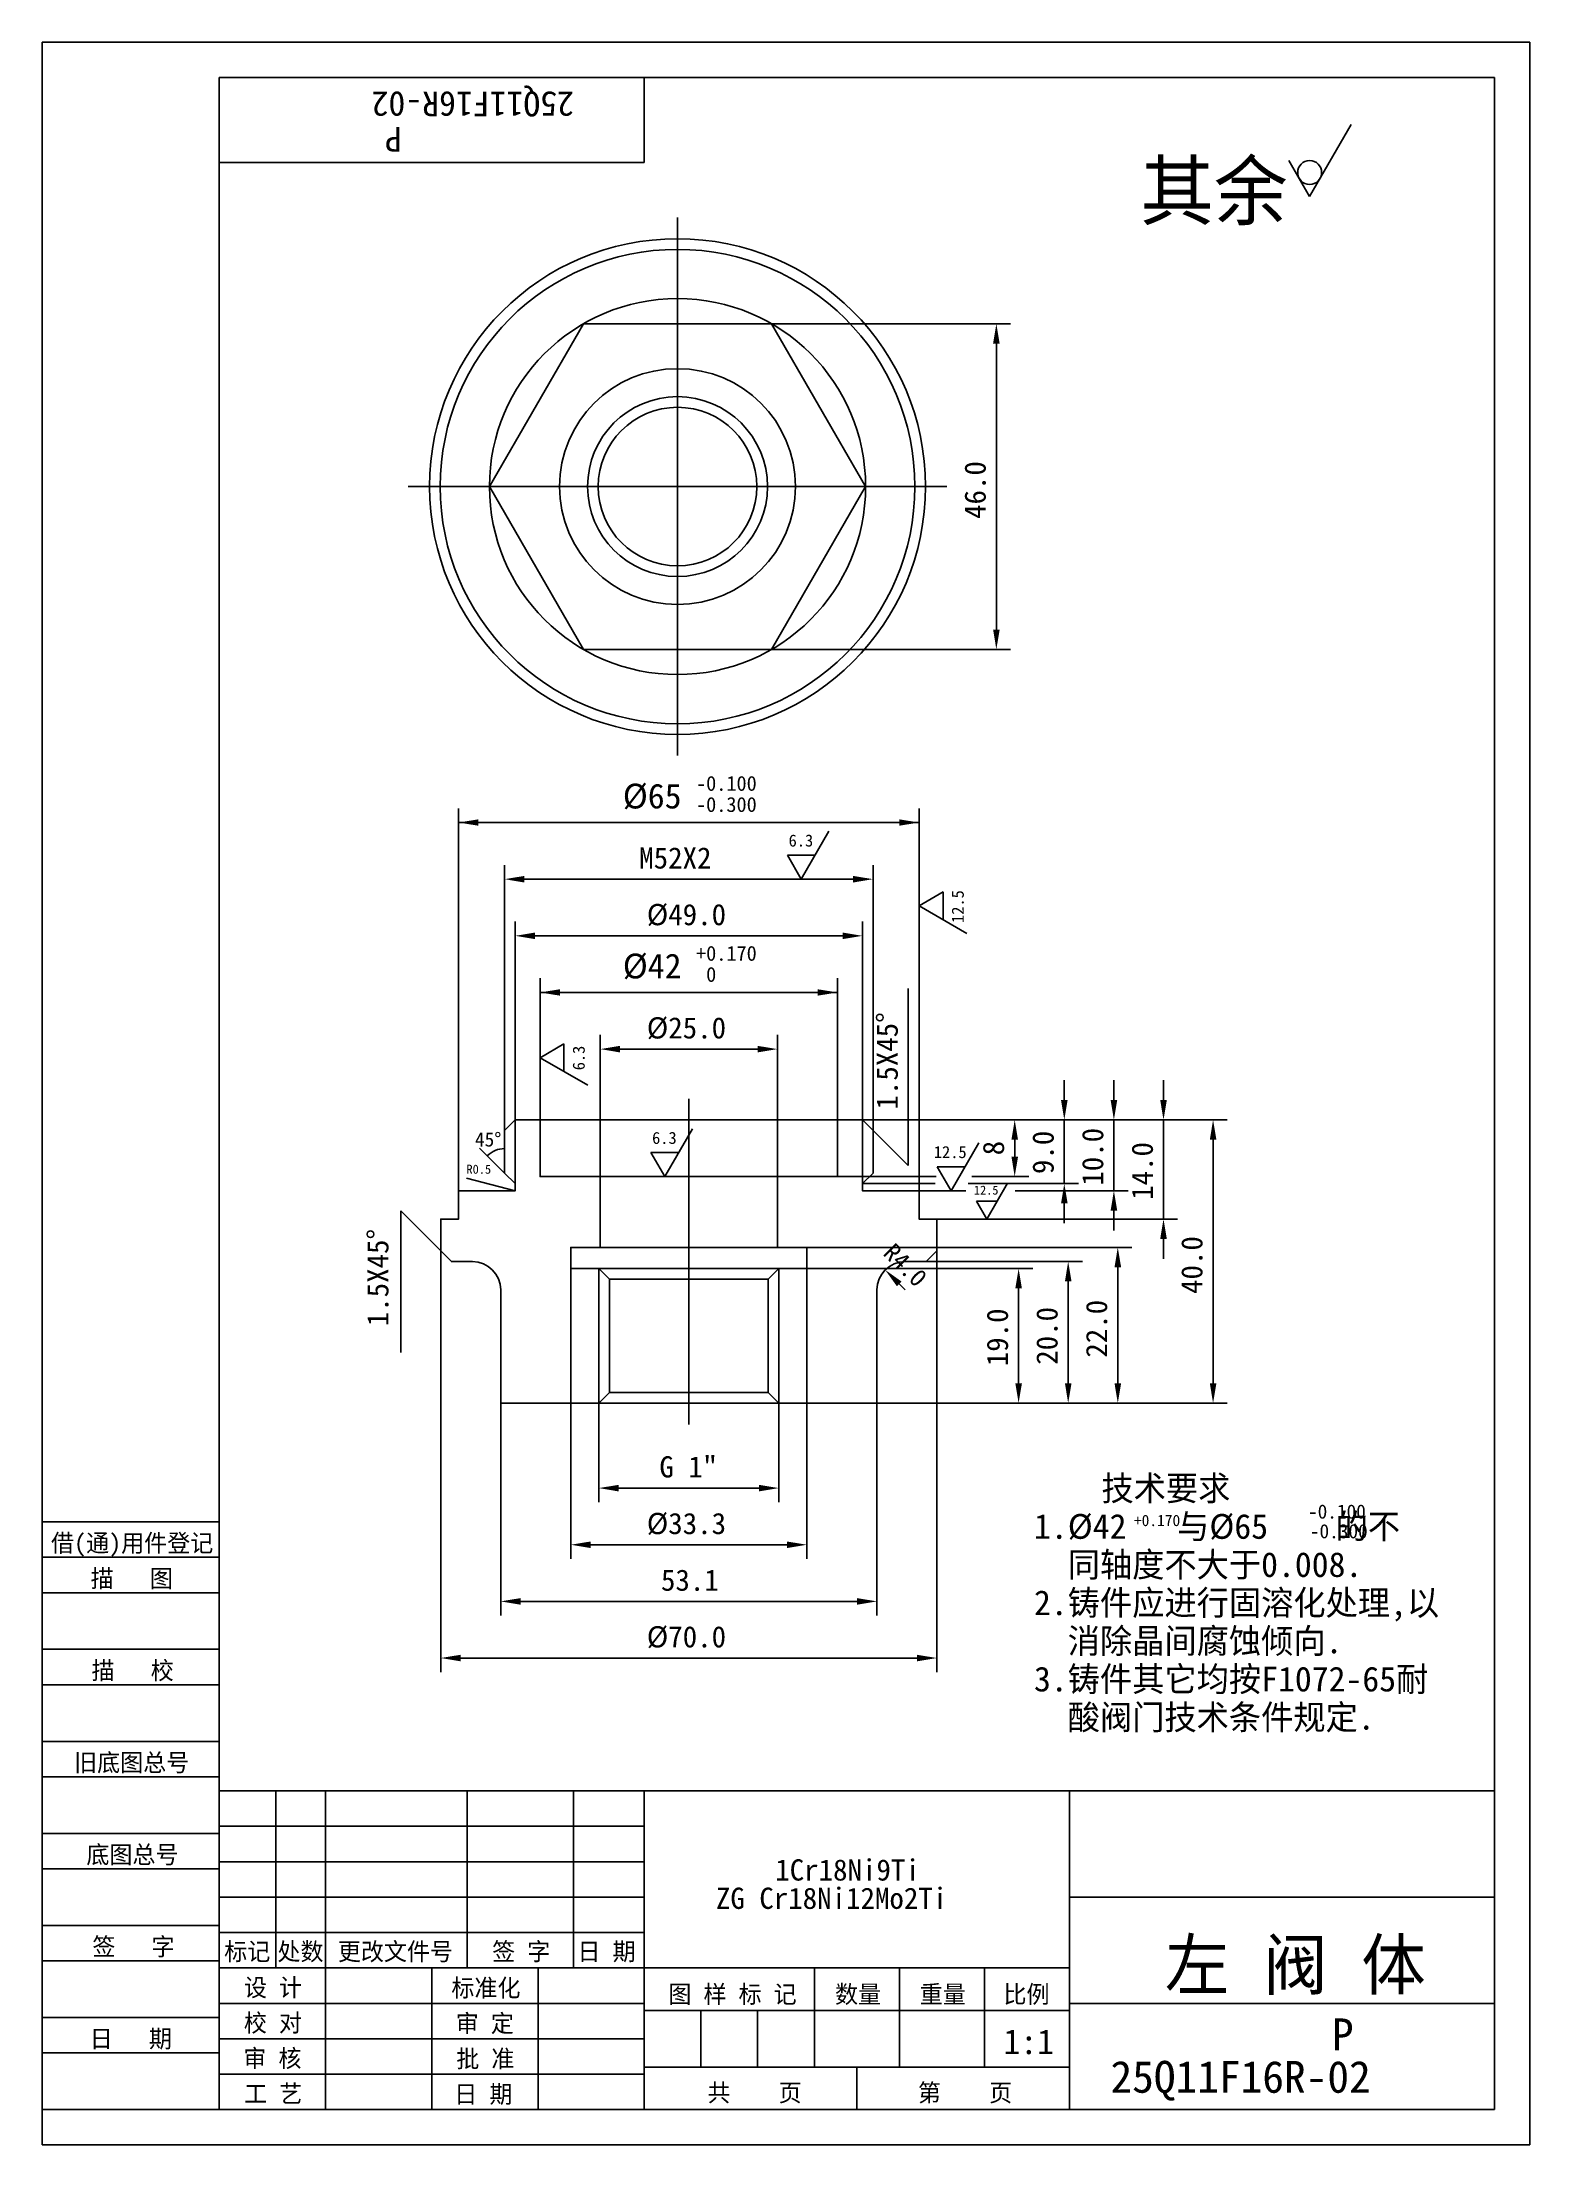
# Model space of a CAD drawing. Header units: metres. Extents: x 0 to 210, y 0 to 297.
import ezdxf

# ---------------------------------------------------------------- set-up
doc = ezdxf.new("R2010")
doc.units = ezdxf.units.M
for name, color, linetype in [('B', 3, 'Continuous'), ('C', 6, 'Continuous'), ('D', 1, 'Continuous'), ('FL', 5, 'Continuous'), ('HA', 5, 'Continuous'), ('T', 7, 'Continuous'), ('TL', 4, 'Continuous')]:
    doc.layers.add(name, color=color, linetype=linetype)

# ---------------------------------------------------------------- blocks, each defined once
blk = doc.blocks.new('TUKUN4')
at = {"layer": 'FL'}
for p, q in [((0, 297), (0, 0)), ((210, 297), (0, 297)), ((210, 0), (210, 297)), ((0, 78), (25, 78)), ((0, 70), (25, 70)), ((0, 65), (25, 65)), ((0, 57), (25, 57)), ((0, 52), (25, 52)), ((33, 25), (33, 50)), ((40, 5), (40, 50)), ((60, 25), (60, 50)), ((75, 25), (75, 50)), ((25, 45), (85, 45)), ((0, 44), (25, 44)), ((0, 39), (25, 39)), ((25, 40), (85, 40)), ((25, 35), (85, 35)), ((0, 31), (25, 31)), ((25, 30), (85, 30)), ((0, 26), (25, 26)), ((70, 5), (70, 25)), ((0, 18), (25, 18)), ((25, 20), (85, 20)), ((25, 15), (85, 15)), ((0, 13), (25, 13)), ((25, 10), (85, 10)), ((0, 0), (210, 0))]:
    blk.add_line(p, q, dxfattribs=at)
at = {"layer": 'TL'}
for p, q in [((25, 5), (25, 292)), ((205, 292), (25, 292)), ((85, 292), (85, 280)), ((205, 5), (205, 292)), ((85, 280), (25, 280)), ((0, 88), (25, 88)), ((0, 83), (25, 83)), ((205, 50), (25, 50)), ((85, 5), (85, 50)), ((145, 5), (145, 50)), ((205, 35), (145, 35)), ((145, 25), (25, 25)), ((55, 5), (55, 25)), ((109, 11), (109, 25)), ((121, 11), (121, 25)), ((133, 11), (133, 25)), ((85, 19), (145, 19)), ((93, 11), (93, 19)), ((101, 11), (101, 19)), ((205, 20), (145, 20)), ((145, 11), (85, 11)), ((115, 5), (115, 11)), ((0, 5), (205, 5))]:
    blk.add_line(p, q, dxfattribs=at)
at = {"layer": 'T'}
for s, p in [('借(通)用件登记', (1.26, 83.76)), ('描   图', (6.86, 78.76)), ('描   校', (6.98, 65.76)), ('旧底图总号', (4.52, 52.76)), ('底图总号', (6.25, 39.76)), ('签   字', (7.1, 26.76)), ('标记', (25.71, 26.07)), ('处数', (33.22, 26.07)), ('更改文件号', (41.75, 26.07)), ('签 字', (63.53, 26.07)), ('日 期', (75.57, 26.07)), ('设 计', (28.5, 20.99)), ('标准化', (57.77, 20.93)), ('图 样 标 记', (88.4, 20.04)), ('数量', (111.92, 20.04)), ('重量', (123.88, 20.04)), ('比例', (135.7, 20.04)), ('校 对', (28.48, 15.99)), ('审 定', (58.39, 15.93)), ('日   期', (6.72, 13.76)), ('审 核', (28.41, 10.99)), ('批 准', (58.46, 10.93)), ('共    页', (93.91, 6.13)), ('第    页', (123.62, 6.13)), ('工 艺', (28.52, 5.99)), ('日 期', (58.18, 5.93))]:
    blk.add_text(s, height=2.5, dxfattribs=at).set_placement(p)

msp = doc.modelspace()

# ---------------------------------------------------------------- linework, layer by layer
at = {"layer": 'B'}
msp.add_lwpolyline([(89.69, 250.87, 1), (89.69, 217.57, 1)], format="xyb", close=True, dxfattribs=at)
at = {"layer": 'C'}
for points in [[(89.69, 272.22), (89.69, 196.22)], [(51.69, 234.22), (127.69, 234.22)], [(91.28, 147.77), (91.28, 101.77)]]:
    msp.add_lwpolyline(points, dxfattribs=at)
at = {"layer": 'D'}
for p, q in [((184.77, 285.34), (178.91, 275.2)), ((178.91, 275.2), (175.98, 280.27)), ((102.97, 257.21), (136.69, 257.21)), ((134.69, 254.41), (134.69, 214.03)), ((102.97, 211.23), (136.69, 211.23)), ((58.78, 134.77), (58.78, 188.77)), ((123.78, 134.77), (123.78, 188.77)), ((58.78, 186.77), (123.78, 186.77)), ((111.05, 185.53), (107.15, 178.77)), ((107.15, 178.77), (105.2, 182.15)), ((105.2, 182.15), (109.1, 182.15)), ((65.28, 143.27), (65.28, 180.77)), ((68.08, 178.77), (114.48, 178.77)), ((117.28, 143.27), (117.28, 180.77)), ((123.78, 175.02), (127.16, 176.97)), ((127.16, 176.97), (127.16, 173.07)), ((66.78, 135.77), (66.78, 172.77)), ((115.78, 135.77), (115.78, 172.77)), ((130.54, 171.11), (123.78, 175.02)), ((69.58, 170.77), (112.98, 170.77)), ((70.28, 144.77), (70.28, 164.77)), ((112.28, 144.77), (112.28, 164.77)), ((70.28, 162.77), (112.28, 162.77)), ((122.23, 138.32), (122.23, 163.32)), ((70.28, 153.56), (73.66, 155.51)), ((73.66, 155.51), (73.66, 151.61)), ((78.78, 136.77), (78.78, 156.77)), ((81.58, 154.77), (100.98, 154.77)), ((103.78, 136.77), (103.78, 156.77)), ((77.04, 149.66), (70.28, 153.56)), ((144.28, 147.57), (144.28, 150.37)), ((151.28, 147.57), (151.28, 150.37)), ((158.28, 147.57), (158.28, 150.37)), ((91.78, 143.53), (87.88, 136.77)), ((115.78, 144.77), (139.28, 144.77)), ((115.78, 144.77), (146.28, 144.77)), ((115.78, 144.77), (153.28, 144.77)), ((115.78, 144.77), (160.28, 144.77)), ((115.78, 144.77), (167.28, 144.77)), ((117.28, 143.27), (122.23, 138.32)), ((144.28, 144.77), (144.28, 135.77)), ((151.28, 144.77), (151.28, 134.77)), ((158.28, 144.77), (158.28, 130.77)), ((65.28, 137.27), (61.75, 140.8)), ((87.88, 136.77), (85.93, 140.15)), ((85.93, 140.15), (89.83, 140.15)), ((132.2, 141.53), (128.3, 134.77)), ((137.28, 141.97), (137.28, 139.57)), ((165.28, 141.97), (165.28, 107.57)), ((112.28, 136.77), (126.2, 136.77)), ((128.3, 134.77), (126.35, 138.15)), ((126.35, 138.15), (130.25, 138.15)), ((131.25, 136.77), (139.28, 136.77)), ((66.78, 134.77), (59.91, 136.56)), ((115.78, 135.77), (126.04, 135.77)), ((123.78, 134.77), (130.39, 134.77)), ((130.73, 135.77), (146.28, 135.77)), ((136.28, 135.84), (133.35, 130.77)), ((137.36, 134.77), (153.28, 134.77)), ((56.28, 126.27), (50.63, 131.92)), ((50.63, 131.92), (50.63, 111.92)), ((126.28, 130.77), (160.28, 130.77)), ((133.35, 130.77), (131.89, 133.3)), ((131.89, 133.3), (134.82, 133.3)), ((144.28, 132.97), (144.28, 130.17)), ((151.28, 131.97), (151.28, 129.17)), ((158.28, 127.97), (158.28, 125.17)), ((56.28, 126.27), (56.28, 66.77)), ((107.93, 126.77), (153.83, 126.77)), ((124.78, 124.77), (146.83, 124.77)), ((126.28, 126.27), (126.28, 66.77)), ((74.63, 123.77), (74.63, 82.77)), ((107.93, 123.77), (139.83, 123.77)), ((107.93, 123.77), (107.93, 82.77)), ((144.83, 107.57), (144.83, 121.97)), ((151.83, 107.57), (151.83, 123.97)), ((120.98, 121.61), (121.83, 120.77)), ((137.83, 107.57), (137.83, 120.97)), ((64.73, 104.77), (64.73, 74.77)), ((78.58, 104.77), (78.58, 90.77)), ((103.98, 104.77), (103.98, 90.77)), ((117.83, 104.77), (167.28, 104.77)), ((117.83, 104.77), (139.83, 104.77)), ((117.83, 104.77), (146.83, 104.77)), ((117.83, 104.77), (153.83, 104.77)), ((117.83, 104.77), (117.83, 74.77)), ((81.38, 92.77), (101.18, 92.77)), ((77.43, 84.77), (105.13, 84.77)), ((67.53, 76.77), (115.03, 76.77)), ((59.08, 68.77), (123.48, 68.77))]:
    msp.add_line(p, q, dxfattribs=at)
msp.add_circle((178.91, 278.58), 1.69, dxfattribs=at)
msp.add_arc((65.28, 137.27), 3.45, 90, 135, dxfattribs=at)
for points in [[(134.23, 254.41), (135.16, 254.41), (134.69, 257.21)], [(134.23, 214.03), (135.16, 214.03), (134.69, 211.23)], [(58.78, 186.77), (61.58, 187.22), (61.58, 186.32)], [(123.78, 186.77), (120.98, 187.22), (120.98, 186.32)], [(68.08, 179.23), (68.08, 178.3), (65.28, 178.77)], [(114.48, 179.23), (114.48, 178.3), (117.28, 178.77)], [(69.58, 171.23), (69.58, 170.3), (66.78, 170.77)], [(112.98, 171.23), (112.98, 170.3), (115.78, 170.77)], [(70.28, 162.77), (73.08, 163.22), (73.08, 162.32)], [(112.28, 162.77), (109.48, 163.22), (109.48, 162.32)], [(81.58, 155.23), (81.58, 154.3), (78.78, 154.77)], [(100.98, 155.23), (100.98, 154.3), (103.78, 154.77)], [(143.82, 147.57), (144.75, 147.57), (144.28, 144.77)], [(150.82, 147.57), (151.75, 147.57), (151.28, 144.77)], [(157.82, 147.57), (158.75, 147.57), (158.28, 144.77)], [(136.82, 141.97), (137.75, 141.97), (137.28, 144.77)], [(164.82, 141.97), (165.75, 141.97), (165.28, 144.77)], [(136.82, 139.57), (137.75, 139.57), (137.28, 136.77)], [(143.82, 132.97), (144.75, 132.97), (144.28, 135.77)], [(150.82, 131.97), (151.75, 131.97), (151.28, 134.77)], [(157.82, 127.97), (158.75, 127.97), (158.28, 130.77)], [(144.37, 121.97), (145.3, 121.97), (144.83, 124.77)], [(151.37, 123.97), (152.3, 123.97), (151.83, 126.77)], [(120.65, 121.28), (121.31, 121.94), (119, 123.59)], [(137.37, 120.97), (138.3, 120.97), (137.83, 123.77)], [(137.37, 107.57), (138.3, 107.57), (137.83, 104.77)], [(144.37, 107.57), (145.3, 107.57), (144.83, 104.77)], [(151.37, 107.57), (152.3, 107.57), (151.83, 104.77)], [(164.82, 107.57), (165.75, 107.57), (165.28, 104.77)], [(81.38, 93.23), (81.38, 92.3), (78.58, 92.77)], [(101.18, 93.23), (101.18, 92.3), (103.98, 92.77)], [(77.43, 85.23), (77.43, 84.3), (74.63, 84.77)], [(105.13, 85.23), (105.13, 84.3), (107.93, 84.77)], [(67.53, 77.23), (67.53, 76.3), (64.73, 76.77)], [(115.03, 77.23), (115.03, 76.3), (117.83, 76.77)], [(59.08, 69.23), (59.08, 68.3), (56.28, 68.77)], [(123.48, 69.23), (123.48, 68.3), (126.28, 68.77)]]:
    msp.add_solid(points, dxfattribs=at)
at = {"layer": 'HA'}
for p, q in [((66.78, 144.77), (66.78, 135.77)), ((115.78, 144.77), (115.78, 135.77)), ((78.58, 123.77), (78.58, 104.77)), ((103.98, 123.77), (103.98, 104.77))]:
    msp.add_line(p, q, dxfattribs=at)
at = {"layer": 'TL'}
for p, q in [((112.28, 144.77), (70.28, 144.77)), ((78.78, 136.77), (112.28, 136.77)), ((78.78, 126.77), (103.78, 126.77)), ((78.58, 123.77), (103.98, 123.77)), ((80.08, 122.27), (102.48, 122.27)), ((78.58, 104.77), (103.98, 104.77)), ((80.08, 106.27), (102.48, 106.27))]:
    msp.add_line(p, q, dxfattribs=at)
for points in [[(89.69, 269.22, 1), (89.69, 199.22, 1)], [(89.69, 267.72, 1), (89.69, 200.72, 1)], [(89.69, 260.77, 1), (89.69, 207.67, 1)], [(89.69, 246.92, 1), (89.69, 221.52, 1)], [(89.69, 245.42, 1), (89.69, 223.02, 1)], [(70.28, 144.77), (66.78, 144.77), (65.28, 143.27), (65.28, 137.27), (66.78, 135.77), (66.78, 134.77), (58.78, 134.77), (58.78, 130.77), (56.28, 130.77), (56.28, 126.27), (57.78, 124.77), (60.73, 124.77, -0.41), (64.73, 120.77), (64.73, 104.77), (78.58, 104.77), (80.08, 106.27), (80.08, 122.27), (78.58, 123.77), (74.63, 123.77), (74.63, 126.77), (78.78, 126.77), (78.78, 136.77), (70.28, 136.77)], [(112.28, 144.77), (115.78, 144.77), (117.28, 143.27), (117.28, 137.27), (115.78, 135.77), (115.78, 134.77), (123.78, 134.77), (123.78, 130.77), (126.28, 130.77), (126.28, 126.27), (124.78, 124.77), (121.83, 124.77, 0.41), (117.83, 120.77), (117.83, 104.77), (103.98, 104.77), (102.48, 106.27), (102.48, 122.27), (103.98, 123.77), (107.93, 123.77), (107.93, 126.77), (103.78, 126.77), (103.78, 136.77), (112.28, 136.77)]]:
    msp.add_lwpolyline(points, format="xyb", close=True, dxfattribs=at)
msp.add_lwpolyline([(116.24, 234.22), (102.97, 257.21), (76.42, 257.21), (63.14, 234.22), (76.42, 211.23), (102.97, 211.23)], close=True, dxfattribs=at)

# ---------------------------------------------------------------- block references
at = {"layer": 'D'}
msp.add_blockref('TUKUN4', (0, 0), dxfattribs=at)

# ---------------------------------------------------------------- texts
for s, height, rotation, p in [('25Q11F16R-02', 3.5, 180, (75.08, 290)), ('        P   ', 3.5, 180, (69.83, 285)), ('46.0', 3, 90, (133.19, 229.65)), ('12.5', 1.7, 90, (130.09, 172.59)), ('1.5X45%%d', 3, 90, (120.78, 146.23)), ('6.3', 1.7, 90, (76.59, 151.78)), ('9.0', 3, 90, (142.78, 137.12)), ('10.0', 3, 90, (149.78, 135.48)), ('8', 3, 90, (135.78, 139.77)), ('14.0', 3, 90, (156.78, 133.48)), ('1.5X45%%d', 3, 90, (48.89, 115.63)), ('40.0', 3, 90, (163.78, 120.19)), ('R4.0', 2.5, 315, (118.57, 125.8)), ('22.0', 3, 90, (150.33, 111.19)), ('19.0', 3, 90, (136.33, 109.98)), ('20.0', 3, 90, (143.33, 110.19))]:
    msp.add_text(s, height=height, rotation=rotation, dxfattribs=at).set_placement(p)
for s, height, p in [('其余', 8, (155, 272)), ('-0.100', 2.1, (92.3, 191.25)), ('%%C65', 3.5, (81.96, 188.76)), ('-0.300', 2.1, (92.3, 188.27)), ('6.3', 1.7, (105.37, 183.38)), ('M52X2', 3, (84.28, 180.27)), ('%%C49.0', 3, (85.35, 172.27)), ('+0.170', 2.1, (92.3, 167.25)), ('%%C42', 3.5, (81.96, 164.76)), (' 0', 2.1, (92.3, 164.27)), ('%%C25.0', 3, (85.35, 156.27)), ('45%%d', 2, (61.1, 141.01)), ('6.3', 1.7, (86.1, 141.38)), ('12.5', 1.7, (125.87, 139.38)), ('R0.5', 1.28, (59.9, 137.17)), ('12.5', 1.27, (131.53, 134.22)), ('G 1%%034', 3, (87.13, 94.27)), ('    技术要求', 3.5, (140, 91)), ('%%c33.3', 3, (85.35, 86.27)), ('1.%%C42   与%%C65    的不', 3.5, (140, 85.61)), ('-0.100', 2, (178.68, 88.46)), ('+0.170', 1.6, (154.11, 87.4)), ('-0.300', 2, (178.94, 85.68)), ('  同轴度不大于0.008.', 3.5, (140, 80.22)), ('53.1', 3, (87.35, 78.27)), ('2.铸件应进行固溶化处理,以', 3.5, (140, 74.83)), ('%%C70.0', 3, (85.35, 70.27)), ('  消除晶间腐蚀倾向.', 3.5, (140, 69.44)), ('3.铸件其它均按F1072-65耐', 3.5, (140, 64.05)), ('  酸阀门技术条件规定.', 3.5, (140, 58.66)), ('1Cr18Ni9Ti', 3, (103.48, 37.34)), ('ZG Cr18Ni12Mo2Ti', 3, (95.11, 33.34)), ('左 阀 体', 7, (158.48, 21.96)), ('        P   ', 4.5, (157.56, 13.37)), ('1:1', 3.5, (135.7, 12.83)), ('25Q11F16R-02', 4.5, (150.8, 7.37))]:
    msp.add_text(s, height=height, dxfattribs=at).set_placement(p)

doc.saveas('drawing.dxf')
